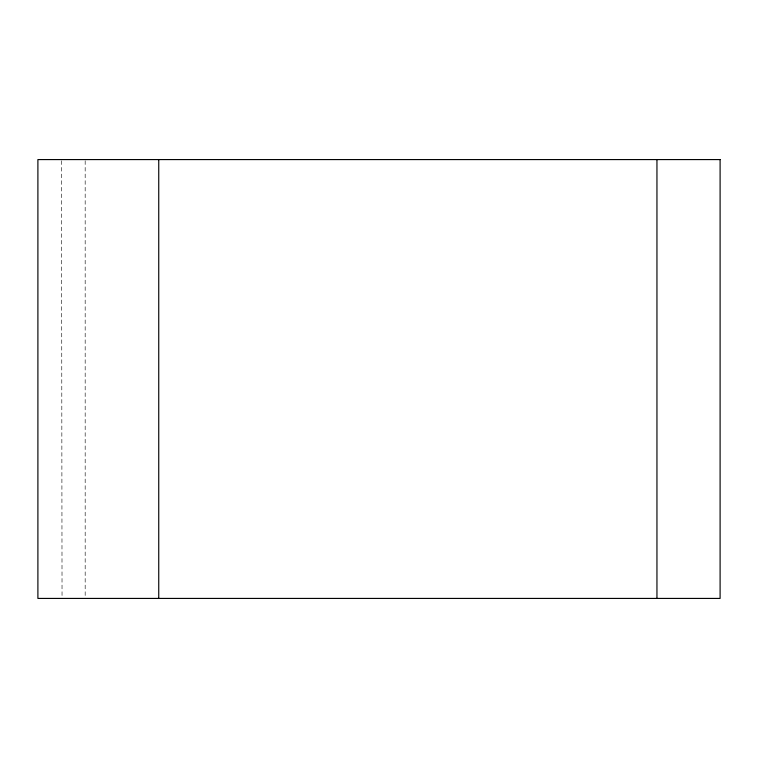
<?xml version="1.0" encoding="UTF-8"?>
<svg xmlns="http://www.w3.org/2000/svg" width="758" height="758" viewBox="0 0 758 758"><rect width="100%" height="100%" fill="white"/><g stroke="black" fill="none" stroke-linecap="round" stroke-linejoin="round"><path stroke-width="0.57" stroke-dasharray="3.79 2.84" d="M61.531 160.762L62.042 598.422M85.171 160.762L85.171 597.238"/><path stroke-width="1.14" d="M656.949 159.578L656.949 598.422M158.744 159.578L158.744 598.422M720.1 159.578L37.9 159.578L37.9 598.422L720.1 598.422L720.1 159.578"/></g></svg>
